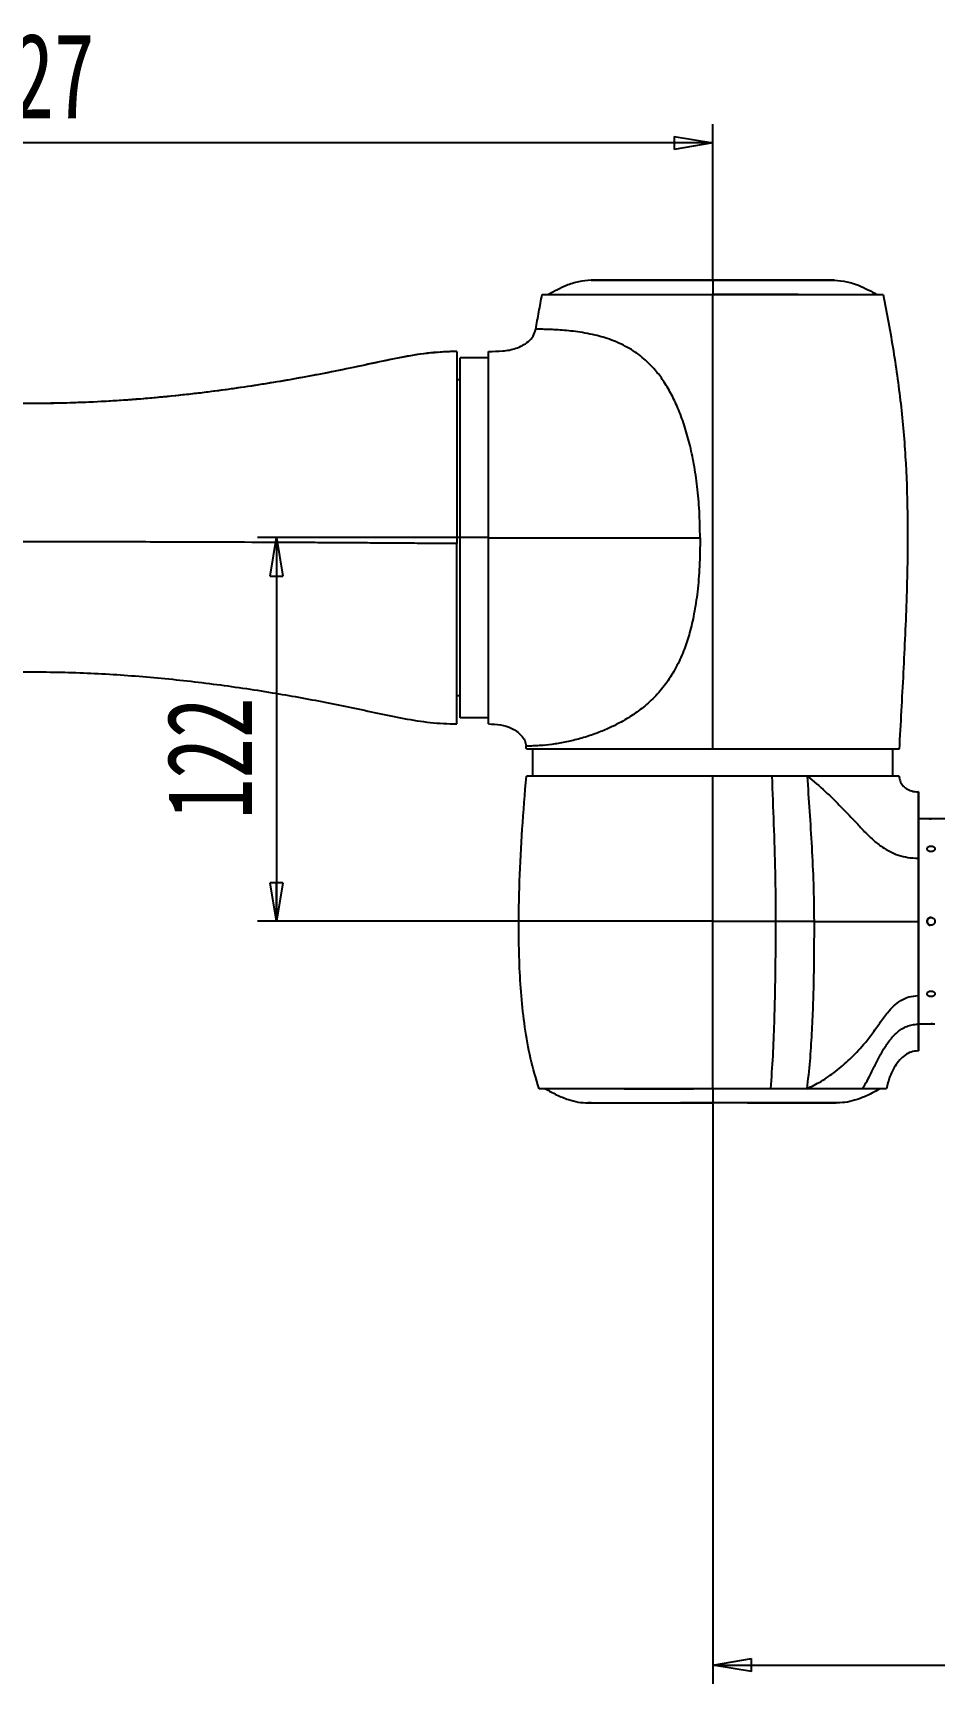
# Model space of a CAD drawing. Header units: millimetres. Extents: x 0 to 841, y 0 to 594.
# Drawn here: x 196.8 to 291.9, y 112.5 to 286.8 of the extents above; entities that cross this region are included whole.
import ezdxf

# ---------------------------------------------------------------- set-up
doc = ezdxf.new("R2010")
doc.units = ezdxf.units.MM
doc.layers.add('10', color=7, linetype='Continuous')
doc.styles.add('SLDTEXTSTYLE4', font='TXT', dxfattribs={"width": 0.7})
doc.dimstyles.new('SLDDIMSTYLE0', dxfattribs={"dimtxt": 9, "dimasz": 4.08, "dimexe": 0, "dimexo": 0.0625, "dimgap": 2.25, "dimtad": 2, "dimlfac": 3, "dimrnd": 1e-09, "dimzin": 12, "dimdsep": 46, "dimtxsty": 'SLDTEXTSTYLE4', "dimblk1": 'CLOSED', "dimblk2": 'CLOSED', "dimsah": 1, "dimcen": 0.09, "dimadec": 0, "dimazin": 3, "dimtfac": 1, "dimtofl": 0, "dimtmove": 0, "dimatfit": 3, "dimldrblk": 'CLOSED', "dimfxl": 0, "dimfrac": 2, "dimtolj": 1, "dimtzin": 12, "dimarcsym": 0})

# ---------------------------------------------------------------- blocks, each defined once
blk = doc.blocks.new('_Closed')
at = {"color": 0, "linetype": 'ByBlock', "lineweight": -2}
for p, q in [((-1, 0.166667), (0, 0)), ((-1, 0.166667), (-1, -0.166667)), ((0, 0), (-1, -0.166667)), ((0, 0), (-1, 0))]:
    blk.add_line(p, q, dxfattribs=at)
blk = doc.blocks.new('_D_5')
at = {"layer": '10'}
for p, q in [((125.48, 260.71), (125.48, 277.21)), ((268.48, 260.71), (268.48, 277.21)), ((268.48, 275.21), (125.48, 275.21))]:
    blk.add_line(p, q, dxfattribs=at)
at = {"layer": '10', "xscale": 4.08, "yscale": 4.08}
for p, rotation in [((125.48, 275.21, 0), 179.9999999501266), ((268.48, 275.21, 0), 359.9999999501266)]:
    blk.add_blockref('_Closed', p, dxfattribs=dict(at, rotation=rotation))
at = {"layer": '10', "insert": (190.39, 286.82), "char_height": 9, "attachment_point": 1, "rotation": 360, "style": 'SLDTEXTSTYLE4'}
blk.add_mtext('427', dxfattribs=at)
blk = doc.blocks.new('_D_6')
at = {"layer": '10'}
for p, q in [((244.82, 233.55), (220.45, 233.55)), ((222.45, 233.55), (222.45, 193.05)), ((268.48, 193.05), (220.45, 193.05))]:
    blk.add_line(p, q, dxfattribs=at)
at = {"layer": '10', "xscale": 4.08, "yscale": 4.08}
for p, rotation in [((222.45, 233.55, 0), 89.99999862659833), ((222.45, 193.05, 0), 269.9999986265983)]:
    blk.add_blockref('_Closed', p, dxfattribs=dict(at, rotation=rotation))
at = {"layer": '10', "insert": (210.85, 203.83), "char_height": 9, "attachment_point": 1, "rotation": 90, "style": 'SLDTEXTSTYLE4'}
blk.add_mtext('122', dxfattribs=at)
blk = doc.blocks.new('_D_7')
at = {"layer": '10'}
for p, q in [((268.48, 175.38), (268.48, 112.55)), ((388.52, 169.88), (388.52, 112.55)), ((268.48, 114.55), (388.52, 114.55))]:
    blk.add_line(p, q, dxfattribs=at)
at = {"layer": '10', "xscale": 4.08, "yscale": 4.08}
for p, rotation in [((268.48, 114.55, 0), 180.0000000208914), ((388.52, 114.55, 0), 2.089143525853693e-08)]:
    blk.add_blockref('_Closed', p, dxfattribs=dict(at, rotation=rotation))
at = {"layer": '10', "insert": (319.45, 126.15), "char_height": 9, "attachment_point": 1, "rotation": 0, "style": 'SLDTEXTSTYLE4'}
blk.add_mtext('357', dxfattribs=at)

msp = doc.modelspace()

# ---------------------------------------------------------------- linework, layer by layer
at = {"color": 7, "linetype": 'Continuous', "lineweight": 25}
for p, q in [((244.8173, 252.546), (241.8173, 252.546)), ((241.8173, 250.2043), (241.4839, 250.2043)), ((241.4839, 216.8876), (241.8173, 216.8876)), ((244.8173, 214.546), (241.8173, 214.546)), ((249.4839, 208.3789), (249.4839, 211.2123)), ((287.4839, 208.3789), (287.4839, 211.2123)), ((290.1839, 206.7118), (290.1506, 206.7118)), ((291.1006, 203.8706), (290.1839, 203.8706)), ((291.3667, 203.8637), (291.5173, 203.8626)), ((293.1839, 203.8706), (291.9339, 203.8706)), ((290.1506, 199.7117), (290.1506, 198.7867)), ((290.1506, 194.8064), (290.1506, 193.0456)), ((290.1839, 182.2206), (291.1006, 182.2206)), ((291.6769, 182.2275), (291.5173, 182.2286)), ((290.1506, 179.3795), (290.1839, 179.3795)), ((255.6506, 173.8789), (255.3173, 173.8789))]:
    msp.add_line(p, q, dxfattribs=at)
at = {"color": 7, "linetype": 'Continuous', "lineweight": 25, "flags": 128}
for points in [[(241.8173, 214.546), (241.8173, 214.6045), (241.8173, 214.7799), (241.8173, 215.0709), (241.8173, 215.4759), (241.8173, 215.9923), (241.8173, 216.6169), (241.8173, 217.3458), (241.8173, 218.1747), (241.8173, 219.0983), (241.8173, 220.1109), (241.8173, 221.2065), (241.8173, 222.3781), (241.8173, 223.6185), (241.8173, 224.9202), (241.8173, 226.275), (241.8173, 227.6747), (241.8173, 229.1105), (241.8173, 230.5737), (241.8173, 232.0553), (241.8173, 233.546), (241.8173, 235.0367), (241.8173, 236.5182), (241.8173, 237.9814), (241.8173, 239.4173), (241.8173, 240.817), (241.8173, 242.1718), (241.8173, 243.4735), (241.8173, 244.7139), (241.8173, 245.8855), (241.8173, 246.981), (241.8173, 247.9937), (241.8173, 248.9173), (241.8173, 249.7461), (241.8173, 250.4751), (241.8173, 251.0997), (241.8173, 251.6161), (241.8173, 252.021), (241.8173, 252.3121), (241.8173, 252.4874), (241.8173, 252.546)], [(248.8173, 211.2123), (248.8075, 211.3989), (248.7997, 211.5456)], [(290.1839, 206.7118), (290.1839, 206.6967), (290.1839, 206.5768), (290.1839, 206.3379), (290.1839, 205.9822), (290.1839, 205.5128), (290.1839, 204.9339), (290.1839, 204.2505), (290.1839, 203.4686), (290.1839, 202.5951), (290.1839, 201.6377), (290.1839, 200.6048), (290.1839, 199.5054), (290.1839, 198.3493), (290.1839, 197.1466), (290.1839, 195.9079), (290.1839, 194.6439), (290.1839, 193.366), (290.1839, 192.0852), (290.1839, 190.8129), (290.1839, 189.5602), (290.1839, 188.3381), (290.1839, 187.1574), (290.1839, 186.0284), (290.1839, 184.9611), (290.1839, 183.9648), (290.1839, 183.0484), (290.1839, 182.2198), (290.1839, 181.4863), (290.1839, 180.8545), (290.1839, 180.3297), (290.1839, 179.9167), (290.1839, 179.6191), (290.1839, 179.4395), (290.1839, 179.3795)], [(268.4839, 173.8789), (268.4839, 173.8789)]]:
    msp.add_lwpolyline(points, dxfattribs=at)
at = {"color": 7, "linetype": 'Continuous', "lineweight": 25}
for points, knots in [([(255.6506, 260.7123), (255.2082, 260.6794), (254.3171, 260.6131), (252.7897, 260.0988), (251.7728, 259.5488), (251.1506, 259.2123)], [0, 0, 0, 0, 0.27677205, 0.55746958, 1, 1, 1, 1]), ([(255.6506, 260.7123), (255.6543, 260.7123), (255.6617, 260.7123), (255.7851, 260.7123), (256.0578, 260.7123), (256.481, 260.7123), (257.0079, 260.7123), (257.6911, 260.7123), (258.5469, 260.7123), (259.5696, 260.7123), (260.7171, 260.7123), (261.9437, 260.7123), (263.3559, 260.7123), (264.9488, 260.7123), (266.7099, 260.7123), (267.8899, 260.7123), (268.4839, 260.7123)], [0, 0, 0, 0, 0.08397261, 0.16679981, 0.24932864, 0.31185082, 0.3748044, 0.43760771, 0.5, 0.56239229, 0.6251956, 0.68814918, 0.75067136, 0.83320019, 0.91602739, 1, 1, 1, 1]), ([(268.4839, 260.7123), (267.8899, 260.7123), (266.7099, 260.7123), (264.9488, 260.7123), (263.3559, 260.7123), (261.9437, 260.7123), (260.7171, 260.7123), (259.5696, 260.7123), (258.5469, 260.7123), (257.6911, 260.7123), (257.0079, 260.7123), (256.481, 260.7123), (256.0578, 260.7123), (255.7851, 260.7123), (255.6617, 260.7123), (255.6543, 260.7123), (255.6506, 260.7123)], [0, 0, 0, 0, 0.08397261, 0.16679981, 0.24932864, 0.31185082, 0.3748044, 0.43760771, 0.5, 0.56239229, 0.6251956, 0.68814918, 0.75067136, 0.83320019, 0.91602739, 1, 1, 1, 1]), ([(268.4839, 260.7123), (268.4839, 260.6794), (268.4839, 260.6131), (268.4839, 260.0988), (268.4839, 259.5488), (268.4839, 259.2123)], [0, 0, 0, 0, 0.27677205, 0.55746958, 1, 1, 1, 1]), ([(268.4839, 260.7123), (269.078, 260.7123), (270.258, 260.7123), (272.0191, 260.7123), (273.6119, 260.7123), (275.0241, 260.7123), (276.2508, 260.7123), (277.3983, 260.7123), (278.421, 260.7123), (279.2768, 260.7123), (279.96, 260.7123), (280.4869, 260.7123), (280.9101, 260.7123), (281.1828, 260.7123), (281.3062, 260.7123), (281.3136, 260.7123), (281.3173, 260.7123)], [0, 0, 0, 0, 0.08397261, 0.16679981, 0.24932864, 0.31185082, 0.3748044, 0.43760771, 0.5, 0.56239229, 0.6251956, 0.68814918, 0.75067136, 0.83320019, 0.91602739, 1, 1, 1, 1]), ([(281.3173, 260.7123), (281.3136, 260.7123), (281.3062, 260.7123), (281.1828, 260.7123), (280.9101, 260.7123), (280.4869, 260.7123), (279.96, 260.7123), (279.2768, 260.7123), (278.421, 260.7123), (277.3983, 260.7123), (276.2508, 260.7123), (275.0241, 260.7123), (273.6119, 260.7123), (272.0191, 260.7123), (270.258, 260.7123), (269.078, 260.7123), (268.4839, 260.7123)], [0, 0, 0, 0, 0.08397261, 0.16679981, 0.24932864, 0.31185082, 0.3748044, 0.43760771, 0.5, 0.56239229, 0.6251956, 0.68814918, 0.75067136, 0.83320019, 0.91602739, 1, 1, 1, 1]), ([(281.3173, 260.7123), (281.7597, 260.6794), (282.6508, 260.6131), (284.1782, 260.0988), (285.1951, 259.5488), (285.8173, 259.2123)], [0, 0, 0, 0, 0.27677205, 0.55746958, 1, 1, 1, 1]), ([(249.8048, 255.5456), (249.9135, 256.1566), (250.1314, 257.3804), (250.3663, 258.6011), (250.4839, 259.2123)], [0, 0, 0, 0, 0.49928449, 1, 1, 1, 1]), ([(250.4839, 259.2123), (250.4996, 259.2123), (250.5303, 259.2123), (250.8551, 259.2123), (251.4025, 259.2123), (252.1226, 259.2123), (252.9521, 259.2123), (253.9583, 259.2123), (255.1461, 259.2123), (256.5135, 259.2123), (258.0348, 259.2123), (259.6719, 259.2123), (261.5523, 259.2123), (263.6799, 259.2123), (266.0635, 259.2123), (267.6688, 259.2123), (268.4839, 259.2123)], [0, 0, 0, 0, 0.0844124, 0.16625275, 0.24861366, 0.3114706, 0.37451605, 0.43842521, 0.50000007, 0.56156687, 0.62548263, 0.68851813, 0.75138631, 0.83373854, 0.91558297, 1, 1, 1, 1]), ([(259.4839, 259.2123), (259.4849, 259.2123), (259.4869, 259.2123), (259.573, 259.2123), (259.8215, 259.2123), (260.2917, 259.2123), (261.0222, 259.2123), (262.0534, 259.2123), (263.2609, 259.2123), (264.5296, 259.2123), (265.8374, 259.2123), (267.1574, 259.2123), (268.0402, 259.2123), (268.4839, 259.2123)], [0, 0, 0, 0, 0.09382074, 0.18660742, 0.27940517, 0.37332572, 0.46685297, 0.55968943, 0.64815961, 0.73658198, 0.82395847, 0.91151119, 1, 1, 1, 1]), ([(268.4839, 211.2123), (268.4839, 213.9082), (268.4839, 219.2884), (268.4839, 227.3419), (268.4839, 234.7023), (268.4839, 241.3661), (268.4839, 247.3386), (268.4839, 253.29), (268.4839, 257.2335), (268.4839, 259.2123)], [0, 0, 0, 0, 0.16807744, 0.33543103, 0.5018766, 0.62618291, 0.75028954, 0.87470388, 1, 1, 1, 1]), ([(268.4839, 259.2123), (269.299, 259.2123), (270.9043, 259.2123), (273.2879, 259.2123), (275.4155, 259.2123), (277.296, 259.2123), (278.9331, 259.2123), (280.4544, 259.2123), (281.8217, 259.2123), (283.0095, 259.2123), (284.0157, 259.2123), (284.8453, 259.2123), (285.5653, 259.2123), (286.1128, 259.2123), (286.4375, 259.2123), (286.4683, 259.2123), (286.4839, 259.2123)], [0, 0, 0, 0, 0.08441164, 0.16625611, 0.24861369, 0.31148186, 0.37451736, 0.43842697, 0.49999992, 0.56156864, 0.62548395, 0.68852939, 0.75138633, 0.83374189, 0.91558221, 1, 1, 1, 1]), ([(277.4839, 259.2123), (277.483, 259.2123), (277.481, 259.2123), (277.3949, 259.2123), (277.1464, 259.2123), (276.6762, 259.2123), (275.9457, 259.2123), (274.9145, 259.2123), (273.707, 259.2123), (272.4382, 259.2123), (271.1305, 259.2123), (269.8105, 259.2123), (268.9277, 259.2123), (268.4839, 259.2123)], [0, 0, 0, 0, 0.09382074, 0.18660742, 0.27940517, 0.37332572, 0.46685297, 0.55968943, 0.64815961, 0.73658198, 0.82395847, 0.91151119, 1, 1, 1, 1]), ([(286.4839, 259.2123), (286.8535, 257.2335), (287.5899, 253.29), (288.4139, 247.3386), (288.9005, 241.3661), (289.0942, 234.7023), (288.9783, 227.3419), (288.5967, 219.2884), (288.2995, 213.9082), (288.1506, 211.2123)], [0, 0, 0, 0, 0.12529612, 0.24971046, 0.37381709, 0.4981234, 0.66456897, 0.83192256, 1, 1, 1, 1]), ([(244.8173, 253.2123), (245.3189, 253.2117), (246.2944, 253.2105), (247.5118, 253.4299), (248.4163, 253.8111), (249.0483, 254.2255), (249.5847, 254.7986), (249.7306, 255.294), (249.8047, 255.5456)], [0, 0, 0, 0, 0.25222395, 0.49052844, 0.61599861, 0.74346822, 0.86967653, 1, 1, 1, 1]), ([(267.1506, 233.5456), (267.1357, 234.4809), (267.1071, 236.2841), (266.8747, 238.8805), (266.5291, 241.2668), (266.0679, 243.4458), (265.5048, 245.4207), (264.8481, 247.1903), (264.1105, 248.7485), (263.3077, 250.0924), (262.3221, 251.4008), (261.0746, 252.6344), (259.4859, 253.6991), (257.7735, 254.4608), (256.2423, 254.9021), (254.9791, 255.1585), (253.9656, 255.3104), (253.018, 255.4138), (252.1351, 255.4803), (251.3356, 255.5197), (250.6645, 255.5383), (250.1639, 255.5447), (249.8554, 255.5457), (249.8221, 255.5457), (249.8047, 255.5456)], [0, 0, 0, 0, 0.06382768, 0.12304805, 0.1778432, 0.22854557, 0.27542195, 0.3186957, 0.35847507, 0.39470344, 0.42774362, 0.4737141, 0.51961012, 0.56808217, 0.61785405, 0.6511515, 0.68494031, 0.72024392, 0.75885771, 0.80125111, 0.8466443, 0.89416997, 0.94471604, 1, 1, 1, 1]), ([(241.4839, 253.2126), (240.5491, 253.1774), (238.6774, 253.1069), (235.8972, 252.6478), (233.1357, 252.0737), (230.3728, 251.469), (226.7084, 250.7324), (222.1398, 249.9039), (216.3091, 249.0283), (210.1126, 248.3151), (203.5521, 247.8378), (197.0845, 247.662), (190.7181, 247.7923), (184.4584, 248.2055), (178.21, 248.8831), (173.125, 249.6353), (169.194, 250.3304), (166.4053, 250.8701), (163.6204, 251.4512), (160.8471, 252.0883), (158.0774, 252.6906), (155.291, 253.1597), (153.4175, 253.195), (152.4839, 253.2126)], [0, 0, 0, 0, 0.03120182, 0.06247195, 0.09389754, 0.12539452, 0.15688272, 0.21867898, 0.28038071, 0.35369409, 0.42685911, 0.49991076, 0.56960905, 0.63937053, 0.70927527, 0.77937895, 0.81093471, 0.84254145, 0.87420144, 0.90590878, 0.93752353, 0.96886898, 1, 1, 1, 1]), ([(241.4839, 253.2031), (240.4373, 253.1591), (238.3406, 253.0709), (235.2323, 252.5118), (232.1428, 251.8447), (229.0433, 251.1852), (224.9338, 250.3917), (219.81, 249.5179), (213.2707, 248.6357), (206.3218, 247.9851), (198.968, 247.6597), (191.6123, 247.731), (184.2657, 248.199), (176.9347, 249.0287), (171.1104, 249.9582), (166.777, 250.7876), (163.9163, 251.3776), (161.0677, 252.0285), (158.2249, 252.6534), (155.3655, 253.1458), (153.4422, 253.184), (152.4839, 253.2031)], [0, 0, 0, 0, 0.03493474, 0.06998194, 0.10521962, 0.14050439, 0.17576696, 0.244951, 0.31400283, 0.39602245, 0.47787318, 0.55964432, 0.64148436, 0.72352857, 0.80587172, 0.83832059, 0.87082604, 0.90338738, 0.93586237, 0.96804614, 1, 1, 1, 1]), ([(241.4839, 253.2031), (241.4839, 253.1562), (241.4839, 253.0623), (241.4839, 252.6145), (241.4839, 251.9486), (241.4839, 251.0397), (241.4839, 249.9117), (241.4839, 248.5788), (241.4839, 247.0513), (241.4839, 245.3552), (241.4839, 243.5116), (241.4839, 241.5394), (241.4839, 239.4683), (241.4839, 237.3248), (241.4839, 235.1368), (241.4839, 233.6677), (241.4839, 232.9332)], [0, 0, 0, 0, 0.07096206, 0.14214699, 0.21310919, 0.28461742, 0.35635345, 0.4278615, 0.49939228, 0.57115145, 0.6426824, 0.71417965, 0.78590463, 0.8574018, 0.9287009, 1, 1, 1, 1]), ([(244.8173, 233.5456), (244.8173, 234.2155), (244.8173, 235.5529), (244.8173, 237.5326), (244.8173, 239.4596), (244.8173, 241.5135), (244.8173, 243.6416), (244.8173, 245.7666), (244.8173, 247.6649), (244.8173, 249.3151), (244.8173, 250.699), (244.8173, 251.8032), (244.8173, 252.604), (244.8173, 253.1162), (244.8173, 253.1802), (244.8173, 253.2123)], [0, 0, 0, 0, 0.06506914, 0.12989941, 0.19431848, 0.25821933, 0.34244789, 0.42575057, 0.50826567, 0.59008061, 0.67158709, 0.75306433, 0.8348343, 0.9170905, 1, 1, 1, 1]), ([(244.8173, 233.5456), (246.7163, 233.5456), (250.4665, 233.5456), (256.0507, 233.5456), (261.5957, 233.5456), (265.2897, 233.5456), (267.1506, 233.5456)], [0, 0, 0, 0, 0.25485246, 0.50330417, 0.74978984, 1, 1, 1, 1]), ([(244.8173, 213.8789), (244.8173, 213.9118), (244.8173, 213.9777), (244.8173, 214.511), (244.8173, 215.2888), (244.8173, 216.2402), (244.8173, 217.2708), (244.8173, 218.4638), (244.8173, 219.9493), (244.8173, 221.7653), (244.8173, 223.9308), (244.8173, 226.2322), (244.8173, 228.6256), (244.8173, 231.073), (244.8173, 232.7232), (244.8173, 233.5456)], [0, 0, 0, 0, 0.08376844, 0.16819677, 0.25315486, 0.3171153, 0.38110374, 0.4449842, 0.50862266, 0.59280327, 0.67613999, 0.75853152, 0.83975017, 0.92013576, 1, 1, 1, 1]), ([(267.1506, 233.5456), (267.1388, 232.5351), (267.1166, 230.6268), (266.9021, 227.9364), (266.554, 225.5909), (266.0911, 223.5802), (265.5005, 221.7494), (264.7581, 220.0491), (263.802, 218.4318), (262.6643, 216.9982), (261.3592, 215.7707), (259.9327, 214.723), (258.5634, 213.9268), (257.246, 213.2971), (255.9735, 212.7916), (254.596, 212.3492), (253.1634, 211.9957), (251.7643, 211.7487), (250.6262, 211.6215), (249.782, 211.5664), (249.2186, 211.5482), (248.8643, 211.5454), (248.8211, 211.5455), (248.7997, 211.5456)], [0, 0, 0, 0, 0.06884543, 0.13000874, 0.18381849, 0.23044383, 0.27070672, 0.31519761, 0.35733512, 0.39982136, 0.44209097, 0.48384806, 0.52836752, 0.56177234, 0.59970278, 0.64304896, 0.69221578, 0.74732786, 0.80749369, 0.85516121, 0.90388983, 0.95238163, 1, 1, 1, 1]), ([(241.4839, 232.9332), (240.7352, 232.9343), (239.2341, 232.9365), (237.0154, 232.9503), (234.8127, 232.9665), (232.6072, 232.9827), (230.3946, 232.9973), (228.1811, 233.011), (224.6747, 233.0311), (219.8554, 233.0544), (213.3175, 233.0791), (206.3553, 233.0973), (198.9748, 233.1061), (191.5877, 233.1034), (184.2175, 233.0896), (176.8817, 233.0661), (171.1996, 233.0408), (167.1507, 233.019), (164.7091, 233.0045), (162.2679, 232.9889), (159.8313, 232.9716), (157.4032, 232.9535), (154.9625, 232.9373), (153.3079, 232.9346), (152.4839, 232.9332)], [0, 0, 0, 0, 0.02498776, 0.05009221, 0.07533389, 0.10056794, 0.12572582, 0.15082991, 0.17589451, 0.24471697, 0.3135852, 0.39569525, 0.4778603, 0.56003412, 0.64219305, 0.72423765, 0.80613326, 0.83373509, 0.86138503, 0.88909835, 0.91691087, 0.9447818, 0.97249992, 1, 1, 1, 1]), ([(241.4839, 213.9043), (241.4839, 213.9072), (241.4839, 213.914), (241.4839, 214.2081), (241.4839, 214.7389), (241.4839, 215.5214), (241.4839, 216.5283), (241.4839, 217.7485), (241.4839, 219.1731), (241.4839, 220.7771), (241.4839, 222.5406), (241.4839, 224.4462), (241.4839, 226.4645), (241.4839, 228.5699), (241.4839, 230.7341), (241.4839, 232.2002), (241.4839, 232.9332)], [0, 0, 0, 0, 0.05216438, 0.12478962, 0.19718764, 0.27014273, 0.34333023, 0.41628514, 0.48926324, 0.56247435, 0.63545262, 0.70839651, 0.78157273, 0.85451654, 0.92725827, 1, 1, 1, 1]), ([(152.4839, 213.8793), (153.4154, 213.8968), (155.2848, 213.9319), (158.0652, 214.3991), (160.829, 214.9995), (163.5961, 215.6353), (167.2651, 216.4017), (171.8361, 217.2538), (177.6677, 218.1354), (183.862, 218.8371), (190.4194, 219.291), (196.8856, 219.4305), (203.2531, 219.2646), (209.5158, 218.8279), (215.7666, 218.1378), (220.8525, 217.3882), (224.783, 216.7091), (227.5686, 216.1864), (230.3486, 215.6281), (233.1176, 215.0222), (235.8851, 214.4464), (238.6713, 213.9855), (240.5471, 213.9147), (241.4839, 213.8793)], [0, 0, 0, 0, 0.03106305, 0.06233918, 0.09388392, 0.12552215, 0.15711368, 0.21901417, 0.28072242, 0.35397774, 0.42706928, 0.50008678, 0.56981644, 0.63964737, 0.7096119, 0.77971561, 0.81123371, 0.84277317, 0.87433004, 0.90589602, 0.93739102, 0.96873002, 1, 1, 1, 1]), ([(244.8173, 213.8789), (245.2424, 213.8639), (246.0835, 213.834), (247.1043, 213.5332), (247.8266, 213.1066), (248.2953, 212.6845), (248.6818, 212.1671), (248.7607, 211.7513), (248.7997, 211.5456)], [0, 0, 0, 0, 0.25326713, 0.50104938, 0.62445261, 0.75058633, 0.87657618, 1, 1, 1, 1]), ([(268.4839, 211.2123), (267.6257, 211.2123), (265.9093, 211.2123), (263.3788, 211.2123), (260.9364, 211.2123), (258.6227, 211.2123), (256.4779, 211.2123), (254.5377, 211.2123), (252.8367, 211.2123), (251.4038, 211.2123), (250.2613, 211.2123), (249.4371, 211.2123), (248.9148, 211.2123), (248.8498, 211.2123), (248.8173, 211.2123)], [0, 0, 0, 0, 0.08334393, 0.16668798, 0.25000047, 0.33330816, 0.41665138, 0.50000089, 0.58334648, 0.6666485, 0.75000034, 0.83334041, 0.91665067, 1, 1, 1, 1]), ([(288.1506, 211.2123), (288.1181, 211.2123), (288.0531, 211.2123), (287.5308, 211.2123), (286.7066, 211.2123), (285.5641, 211.2123), (284.1312, 211.2123), (282.4302, 211.2123), (280.4904, 211.2123), (278.3454, 211.2123), (276.0319, 211.2123), (273.5891, 211.2123), (271.0587, 211.2123), (269.3422, 211.2123), (268.4839, 211.2123)], [0, 0, 0, 0, 0.08334415, 0.16665448, 0.24999986, 0.33334652, 0.41664861, 0.49999952, 0.58334384, 0.66665476, 0.74999936, 0.83330664, 0.91665076, 1, 1, 1, 1]), ([(250.1506, 175.3789), (249.837, 176.4465), (249.2104, 178.5796), (248.6291, 181.8669), (248.256, 185.1779), (248.0687, 188.5005), (247.9951, 192.5442), (248.0792, 197.3099), (248.3583, 202.8312), (248.6633, 206.5178), (248.8173, 208.3789)], [0, 0, 0, 0, 0.10039289, 0.2006042, 0.30089574, 0.40113361, 0.50094051, 0.66601808, 0.83138825, 1, 1, 1, 1]), ([(268.4839, 208.3789), (267.6256, 208.3789), (265.9095, 208.3789), (263.3792, 208.3789), (260.9362, 208.3789), (258.6225, 208.3789), (256.4774, 208.3789), (254.5377, 208.3789), (252.8366, 208.3789), (251.4037, 208.3789), (250.2612, 208.3789), (249.4372, 208.3789), (248.9148, 208.3789), (248.8498, 208.3789), (248.8173, 208.3789)], [0, 0, 0, 0, 0.08335107, 0.16665423, 0.25, 0.33335098, 0.41665426, 0.5, 0.58335098, 0.66665426, 0.75, 0.83335102, 0.91665418, 1, 1, 1, 1]), ([(268.4839, 193.0456), (268.4839, 195.5828), (268.4839, 200.7022), (268.4839, 205.8051), (268.4839, 208.3789)], [0, 0, 0, 0, 0.495607815, 1, 1, 1, 1]), ([(274.7613, 208.3789), (274.082, 208.3789), (272.7215, 208.3789), (270.6127, 208.3789), (269.1928, 208.3789), (268.4839, 208.3789)], [0, 0, 0, 0, 0.33302743, 0.66701202, 1, 1, 1, 1]), ([(275.1506, 193.0456), (275.1407, 194.7749), (275.121, 198.2067), (274.9434, 203.3153), (274.8219, 206.6942), (274.7613, 208.3789)], [0, 0, 0, 0, 0.33744453, 0.66965074, 1, 1, 1, 1]), ([(278.484, 208.3789), (277.8858, 208.3789), (276.6893, 208.3789), (275.404, 208.3789), (274.7613, 208.3789)], [0, 0, 0, 0, 0.49999979, 1, 1, 1, 1]), ([(279.208, 193.0456), (279.1931, 194.3698), (279.1637, 196.9862), (278.9709, 200.8553), (278.7291, 204.6376), (278.5653, 207.1375), (278.484, 208.3789)], [0, 0, 0, 0, 0.25777825, 0.50929859, 0.75633043, 1, 1, 1, 1]), ([(288.1506, 208.3789), (288.1185, 208.3789), (288.0543, 208.3789), (287.5414, 208.3789), (286.7314, 208.3789), (285.6101, 208.3789), (284.203, 208.3789), (282.5295, 208.3789), (280.631, 208.3789), (279.1997, 208.3789), (278.484, 208.3789)], [0, 0, 0, 0, 0.12500555, 0.25001279, 0.37502094, 0.50002522, 0.62502144, 0.75001035, 0.87499981, 1, 1, 1, 1]), ([(278.4841, 208.3789), (279.1156, 207.8433), (280.3509, 206.7958), (282.0644, 205.1188), (283.418, 203.6811), (284.5085, 202.5053), (285.3868, 201.6449), (286.2797, 200.9336), (287.1823, 200.3919), (288.0805, 200.0133), (289.0801, 199.7584), (289.7857, 199.7278), (290.1506, 199.7119)], [0, 0, 0, 0, 0.16773688, 0.32805296, 0.49041555, 0.57429455, 0.65857742, 0.74190322, 0.80389069, 0.86632155, 0.93086361, 1, 1, 1, 1]), ([(288.1506, 208.3789), (288.1691, 208.2036), (288.2057, 207.8571), (288.4913, 207.4042), (288.917, 207.0347), (289.4854, 206.7671), (289.9259, 206.7308), (290.1506, 206.7123)], [0, 0, 0, 0, 0.18181482, 0.35933741, 0.54176051, 0.76623186, 1, 1, 1, 1]), ([(291.5173, 203.8626), (291.4705, 203.8628), (291.3768, 203.8631), (291.252, 203.8657), (291.1577, 203.8685), (291.1077, 203.8703), (291.1026, 203.8705), (291.1006, 203.8706)], [0, 0, 0, 0, 0.21458558, 0.42916732, 0.64384899, 0.85859581, 1, 1, 1, 1]), ([(291.9339, 203.8706), (291.9277, 203.8704), (291.9152, 203.8699), (291.8189, 203.8666), (291.6813, 203.8634), (291.572, 203.8628), (291.5173, 203.8626)], [0, 0, 0, 0, 0.249995638, 0.499776538, 0.749445047, 1, 1, 1, 1]), ([(291.1006, 200.7), (291.1069, 200.7385), (291.1194, 200.8153), (291.2156, 200.9103), (291.3533, 200.9762), (291.4625, 200.9847), (291.5173, 200.989)], [0, 0, 0, 0, 0.24999597, 0.49977678, 0.7494451, 1, 1, 1, 1]), ([(291.5173, 200.3997), (291.4627, 200.4043), (291.3535, 200.4136), (291.2159, 200.4839), (291.1195, 200.5835), (291.1069, 200.6612), (291.1006, 200.7)], [0, 0, 0, 0, 0.24999597, 0.49977678, 0.7494451, 1, 1, 1, 1]), ([(291.5173, 200.989), (291.5719, 200.9847), (291.681, 200.9762), (291.8187, 200.9105), (291.9151, 200.8155), (291.9276, 200.7386), (291.9339, 200.7)], [0, 0, 0, 0, 0.24999597, 0.49977678, 0.7494451, 1, 1, 1, 1]), ([(291.9339, 200.7), (291.9277, 200.6613), (291.9152, 200.5837), (291.8189, 200.4841), (291.6813, 200.4136), (291.572, 200.4044), (291.5173, 200.3997)], [0, 0, 0, 0, 0.24999597, 0.49977678, 0.7494451, 1, 1, 1, 1]), ([(291.1006, 193.0456), (291.1069, 193.1002), (291.1194, 193.2094), (291.2156, 193.347), (291.3533, 193.4434), (291.4625, 193.456), (291.5173, 193.4623)], [0, 0, 0, 0, 0.249995969, 0.499776775, 0.749445103, 1, 1, 1, 1]), ([(291.5173, 193.4623), (291.4627, 193.456), (291.3536, 193.4435), (291.215, 193.3471), (291.1224, 193.2095), (291.0898, 193.046), (291.1221, 192.8818), (291.2151, 192.7455), (291.3305, 192.6595), (291.4133, 192.6479), (291.442, 192.6439)], [0, 0, 0, 0, 0.13289899, 0.26568454, 0.39840941, 0.53112801, 0.66390374, 0.79679563, 0.92970673, 1, 1, 1, 1]), ([(291.5173, 193.4623), (291.5719, 193.456), (291.681, 193.4435), (291.8187, 193.3472), (291.9151, 193.2096), (291.9276, 193.1003), (291.9339, 193.0456)], [0, 0, 0, 0, 0.24999597, 0.49977678, 0.7494451, 1, 1, 1, 1]), ([(268.4839, 175.3789), (268.4839, 176.3338), (268.4839, 178.2416), (268.4839, 181.1763), (268.4839, 184.6268), (268.4839, 188.59), (268.4839, 191.5632), (268.4839, 193.0456)], [0, 0, 0, 0, 0.16714432, 0.33395162, 0.50085065, 0.75113631, 1, 1, 1, 1]), ([(275.1506, 193.0456), (274.4235, 193.0456), (272.9696, 193.0456), (270.7335, 193.0456), (269.2343, 193.0456), (268.4839, 193.0456)], [0, 0, 0, 0, 0.33316696, 0.66622582, 1, 1, 1, 1]), ([(274.6113, 175.3789), (274.6962, 176.5345), (274.8647, 178.8308), (274.9911, 182.3395), (275.0852, 185.8553), (275.1323, 189.4259), (275.1445, 191.8281), (275.1506, 193.0456)], [0, 0, 0, 0, 0.200363324, 0.398172147, 0.595237417, 0.794852206, 1, 1, 1, 1]), ([(279.208, 193.0456), (278.544, 193.0456), (277.2127, 193.0456), (275.8391, 193.0456), (275.1506, 193.0456)], [0, 0, 0, 0, 0.49875771, 1, 1, 1, 1]), ([(278.444, 175.3789), (278.5559, 176.3479), (278.7778, 178.2693), (278.9525, 181.1844), (279.088, 184.0791), (279.1653, 186.9986), (279.2027, 189.9898), (279.2062, 192.0134), (279.208, 193.0456)], [0, 0, 0, 0, 0.16762494, 0.33237882, 0.49492385, 0.65839429, 0.82575257, 1, 1, 1, 1]), ([(279.208, 193.0456), (280.1116, 193.0456), (281.9387, 193.0456), (284.1215, 193.0456), (285.9008, 193.0456), (287.2684, 193.0456), (288.6849, 193.0456), (289.6623, 193.0456), (290.1506, 193.0456)], [0, 0, 0, 0, 0.24820394, 0.50183883, 0.62906129, 0.7543094, 0.87726373, 1, 1, 1, 1]), ([(291.5173, 192.6289), (291.4627, 192.6352), (291.3535, 192.6477), (291.2159, 192.744), (291.1195, 192.8816), (291.1069, 192.9909), (291.1006, 193.0456)], [0, 0, 0, 0, 0.24999597, 0.49977678, 0.7494451, 1, 1, 1, 1]), ([(291.9339, 193.0456), (291.9277, 192.991), (291.9152, 192.8818), (291.8189, 192.7442), (291.6813, 192.6478), (291.572, 192.6352), (291.5173, 192.6289)], [0, 0, 0, 0, 0.24999597, 0.49977678, 0.7494451, 1, 1, 1, 1]), ([(278.444, 175.3789), (278.9405, 175.6268), (280.002, 176.1567), (281.5035, 177.2256), (283.0121, 178.5184), (284.2782, 179.8533), (285.295, 181.1429), (286.0873, 182.2966), (286.825, 183.3098), (287.5601, 184.1227), (288.2989, 184.71), (289.1713, 185.1288), (289.8198, 185.1793), (290.1506, 185.2051)], [0, 0, 0, 0, 0.10273838, 0.21962038, 0.34754771, 0.4833859, 0.57691354, 0.67097931, 0.76158481, 0.8250922, 0.88429477, 0.94096767, 1, 1, 1, 1]), ([(291.1006, 185.3912), (291.1069, 185.43), (291.1194, 185.5075), (291.2156, 185.6071), (291.3533, 185.6776), (291.4625, 185.6869), (291.5173, 185.6915)], [0, 0, 0, 0, 0.24999597, 0.49977678, 0.7494451, 1, 1, 1, 1]), ([(291.5173, 185.1022), (291.4627, 185.1065), (291.3535, 185.115), (291.2159, 185.1807), (291.1195, 185.2758), (291.1069, 185.3527), (291.1006, 185.3912)], [0, 0, 0, 0, 0.24999597, 0.49977678, 0.7494451, 1, 1, 1, 1]), ([(291.5173, 185.6915), (291.5719, 185.6869), (291.681, 185.6777), (291.8187, 185.6073), (291.9151, 185.5077), (291.9276, 185.4301), (291.9339, 185.3912)], [0, 0, 0, 0, 0.24999597, 0.49977678, 0.7494451, 1, 1, 1, 1]), ([(291.9339, 185.3912), (291.9277, 185.3527), (291.9152, 185.2759), (291.8189, 185.1809), (291.6813, 185.115), (291.572, 185.1065), (291.5173, 185.1022)], [0, 0, 0, 0, 0.249995969, 0.499776775, 0.749445103, 1, 1, 1, 1]), ([(284.2557, 175.3789), (284.4306, 175.6467), (284.8134, 176.2327), (285.2901, 177.2254), (285.8221, 178.3103), (286.4136, 179.4167), (287.1003, 180.4586), (287.791, 181.2242), (288.4342, 181.7066), (288.9568, 181.9796), (289.5346, 182.1631), (289.9427, 182.1856), (290.1506, 182.197)], [0, 0, 0, 0, 0.10324835, 0.225929457, 0.360544006, 0.499288641, 0.635109448, 0.762894853, 0.823179873, 0.881596045, 0.939683612, 1, 1, 1, 1]), ([(291.1006, 182.2206), (291.1069, 182.2209), (291.1194, 182.2214), (291.2156, 182.2246), (291.3533, 182.2279), (291.4625, 182.2284), (291.5173, 182.2286)], [0, 0, 0, 0, 0.24999597, 0.49977678, 0.7494451, 1, 1, 1, 1]), ([(291.5173, 182.2286), (291.5719, 182.2284), (291.681, 182.2279), (291.8187, 182.2246), (291.9151, 182.2214), (291.9276, 182.2209), (291.9339, 182.2206)], [0, 0, 0, 0, 0.249995967, 0.499776776, 0.749445102, 1, 1, 1, 1]), ([(290.1506, 179.3789), (289.9039, 179.3543), (289.4115, 179.3052), (288.7468, 178.9306), (288.179, 178.4082), (287.6111, 177.6321), (287.1092, 176.6183), (286.9134, 175.787), (286.8173, 175.3789)], [0, 0, 0, 0, 0.13161651, 0.26265869, 0.39958087, 0.54332295, 0.77584654, 1, 1, 1, 1]), ([(268.4839, 175.3789), (267.8457, 175.3789), (266.5781, 175.3789), (264.6669, 175.3789), (262.7967, 175.3789), (261.1448, 175.3789), (259.7313, 175.3789), (258.5203, 175.3789), (257.152, 175.3789), (255.676, 175.3789), (254.3685, 175.3789), (253.4063, 175.3789), (252.6968, 175.3789), (252.1013, 175.3789), (251.6015, 175.3789), (251.1907, 175.3789), (250.8109, 175.3789), (250.4925, 175.3789), (250.2746, 175.3789), (250.1652, 175.3789), (250.1555, 175.3789), (250.1506, 175.3789)], [0, 0, 0, 0, 0.06307525, 0.12525998, 0.18908329, 0.24901782, 0.29132398, 0.33364741, 0.37528943, 0.4380534, 0.49995733, 0.5409039, 0.58213548, 0.62471054, 0.6663472, 0.70867078, 0.75098215, 0.81091008, 0.87473999, 0.93692474, 1, 1, 1, 1]), ([(250.8173, 175.3789), (251.2098, 175.1606), (251.9971, 174.7226), (253.157, 174.2474), (254.271, 173.939), (254.9697, 173.8989), (255.3173, 173.8789)], [0, 0, 0, 0, 0.28083014, 0.56330767, 0.78270392, 1, 1, 1, 1]), ([(259.1506, 175.3789), (259.1553, 175.3789), (259.164, 175.3789), (259.2795, 175.3789), (259.5151, 175.3789), (259.9136, 175.3789), (260.5242, 175.3789), (261.4549, 175.3789), (262.7477, 175.3789), (264.3907, 175.3789), (265.6589, 175.3789), (266.3793, 175.3789), (266.4528, 175.3789)], [0, 0, 0, 0, 0.13828641, 0.26044498, 0.36720621, 0.46045265, 0.54408801, 0.62479376, 0.72688879, 0.84522039, 0.98420869, 1, 1, 1, 1]), ([(274.6113, 175.3789), (274.122, 175.3789), (273.1161, 175.3789), (271.6204, 175.3789), (270.0666, 175.3789), (269.0342, 175.3789), (268.4839, 175.3789)], [0, 0, 0, 0, 0.24147093, 0.49640938, 0.73162802, 1, 1, 1, 1]), ([(268.4839, 175.3789), (268.4839, 175.1606), (268.4839, 174.7226), (268.4839, 174.2474), (268.4839, 173.939), (268.4839, 173.8989), (268.4839, 173.8789)], [0, 0, 0, 0, 0.28083014, 0.56330767, 0.78270392, 1, 1, 1, 1]), ([(277.8173, 175.3789), (277.8126, 175.3789), (277.8038, 175.3789), (277.6884, 175.3789), (277.4528, 175.3789), (277.0542, 175.3789), (276.4437, 175.3789), (275.5128, 175.3789), (274.2211, 175.3789), (273.2103, 175.3789), (272.6677, 175.3789)], [0, 0, 0, 0, 0.16360988, 0.30813854, 0.43445024, 0.54477229, 0.64372324, 0.7392081, 0.85999911, 1, 1, 1, 1]), ([(278.444, 175.3789), (277.8132, 175.3789), (276.5602, 175.3789), (275.258, 175.3789), (274.6113, 175.3789)], [0, 0, 0, 0, 0.503375605, 1, 1, 1, 1]), ([(284.2557, 175.3789), (284.0266, 175.3789), (283.5733, 175.3789), (282.7389, 175.3789), (281.6602, 175.3789), (280.233, 175.3789), (279.0595, 175.3789), (278.444, 175.3789)], [0, 0, 0, 0, 0.167586018, 0.331445277, 0.496648168, 0.736001057, 1, 1, 1, 1]), ([(286.1506, 175.3789), (285.7581, 175.1606), (284.9707, 174.7226), (283.8109, 174.2474), (282.6968, 173.939), (281.9982, 173.8989), (281.6506, 173.8789)], [0, 0, 0, 0, 0.28083014, 0.56330767, 0.78270392, 1, 1, 1, 1]), ([(286.8173, 175.3789), (286.8134, 175.3789), (286.806, 175.3789), (286.733, 175.3789), (286.5946, 175.3789), (286.3409, 175.3789), (285.9088, 175.3789), (285.2459, 175.3789), (284.5819, 175.3789), (284.2557, 175.3789)], [0, 0, 0, 0, 0.13274443, 0.25050949, 0.37789868, 0.49763691, 0.66653, 0.83616352, 1, 1, 1, 1]), ([(255.3173, 173.8789), (255.3107, 173.8789), (255.3026, 173.8789), (255.448, 173.8789), (255.4743, 173.8789)], [0, 0, 0, 0, 0.81913928, 1, 1, 1, 1]), ([(255.3173, 173.8789), (255.3107, 173.8789), (255.3026, 173.8789), (255.448, 173.8789), (255.4743, 173.8789)], [0, 0, 0, 0, 0.81913968, 1, 1, 1, 1]), ([(255.4682, 173.879), (255.4904, 173.8792), (255.5359, 173.8795), (255.8464, 173.8833), (256.2449, 173.8866), (256.6213, 173.8894), (257.0619, 173.8924), (257.5927, 173.8956), (258.2839, 173.8987), (259.2014, 173.9013), (260.3557, 173.9035), (261.8715, 173.9058), (263.7516, 173.9078), (266.0308, 173.9092), (267.6338, 173.9095), (268.4839, 173.9096)], [0, 0, 0, 0, 0.10261272, 0.21064583, 0.26569129, 0.31849308, 0.36613826, 0.40890587, 0.45362516, 0.50827297, 0.57421758, 0.64790328, 0.75323141, 0.86912421, 1, 1, 1, 1]), ([(255.4682, 173.879), (255.4726, 173.879), (255.4779, 173.879), (255.6278, 173.8806), (255.6525, 173.8809)], [0, 0, 0, 0, 0.83529688, 1, 1, 1, 1]), ([(255.6506, 173.8789), (255.6508, 173.8789), (255.6512, 173.8789), (255.7541, 173.8789), (255.785, 173.8789)], [0, 0, 0, 0, 0.69917473, 1, 1, 1, 1]), ([(255.6506, 173.8789), (255.6582, 173.8789), (255.6727, 173.8789), (255.8418, 173.8789), (256.1529, 173.8789), (256.5704, 173.8789), (257.0291, 173.8789), (257.5393, 173.8789), (258.1154, 173.8789), (258.8355, 173.8789), (259.7726, 173.8789), (260.9346, 173.8789), (262.4137, 173.8789), (264.1889, 173.8789), (266.277, 173.8789), (267.7263, 173.8789), (268.4839, 173.8789)], [0, 0, 0, 0, 0.10469172, 0.20005986, 0.28907322, 0.35318454, 0.41218016, 0.46129384, 0.50000065, 0.53870745, 0.58782113, 0.64688292, 0.71092727, 0.79982715, 0.8953539, 1, 1, 1, 1]), ([(268.4839, 173.9096), (269.3341, 173.9095), (270.9371, 173.9092), (273.2163, 173.9078), (275.0964, 173.9058), (276.6122, 173.9035), (277.7665, 173.9013), (278.684, 173.8987), (279.3752, 173.8956), (279.906, 173.8924), (280.3465, 173.8894), (280.723, 173.8866), (281.1215, 173.8833), (281.432, 173.8795), (281.4775, 173.8792), (281.4997, 173.879)], [0, 0, 0, 0, 0.13087579, 0.24676859, 0.35209672, 0.42578242, 0.49172702, 0.54637484, 0.59109413, 0.63386174, 0.68150692, 0.73430871, 0.78935417, 0.89738728, 1, 1, 1, 1]), ([(281.6506, 173.8789), (281.6572, 173.8789), (281.6653, 173.8789), (281.5199, 173.8789), (281.4936, 173.8789)], [0, 0, 0, 0, 0.81913928, 1, 1, 1, 1]), ([(281.6506, 173.8789), (281.6572, 173.8789), (281.6653, 173.8789), (281.5199, 173.8789), (281.4936, 173.8789)], [0, 0, 0, 0, 0.81913968, 1, 1, 1, 1])]:
    msp.add_open_spline(points, degree=3, knots=knots, dxfattribs=at)
for points in [[(290.1506, 206.7118), (290.1506, 206.6886), (290.1506, 206.6422), (290.1506, 206.2694), (290.1506, 205.6815), (290.1506, 204.8668), (290.1506, 203.8463), (290.1506, 202.6333), (290.1506, 201.2604), (290.1506, 200.2279), (290.1506, 199.7117)], [(290.1506, 198.7867), (290.1506, 198.1453), (290.1506, 196.8623), (290.1506, 195.4917), (290.1506, 194.8064)], [(290.1506, 193.0456), (290.1506, 192.3496), (290.1506, 190.9575), (290.1506, 188.9213), (290.1506, 186.9681), (290.1506, 185.793), (290.1506, 185.2054)], [(290.1506, 185.2054), (290.1506, 184.6488), (290.1506, 183.5357), (290.1506, 182.6435), (290.1506, 182.1975)], [(290.1506, 182.1975), (290.1506, 181.7722), (290.1506, 180.9218), (290.1506, 180.0532), (290.1506, 179.4842), (290.1506, 179.4144), (290.1506, 179.3795)]]:
    msp.add_open_spline(points, degree=3, dxfattribs=at)
at = {"color": 8, "linetype": 'Continuous', "lineweight": 25}
for points, knots in [([(255.4743, 173.8789), (255.5376, 173.8789), (255.6796, 173.8789), (256.0496, 173.8789), (256.4218, 173.8789), (256.487, 173.8789)], [0, 0, 0, 0, 0.39845012, 0.89469626, 1, 1, 1, 1]), ([(259.725, 173.8789), (260.2157, 173.8789), (261.2298, 173.8789), (262.8681, 173.8789), (264.6248, 173.8789), (265.8347, 173.8789), (266.4594, 173.8789)], [0, 0, 0, 0, 0.22931779, 0.47404294, 0.72842399, 1, 1, 1, 1]), ([(281.4936, 173.8789), (281.4328, 173.8789), (281.2963, 173.8789), (280.8246, 173.8789), (280.2366, 173.8789), (279.7081, 173.8789), (279.1061, 173.8789), (278.2986, 173.8789), (277.1759, 173.8789), (275.7336, 173.8789), (274.1011, 173.8789), (272.3426, 173.8789), (270.4595, 173.8789), (269.159, 173.8789), (268.4839, 173.8789)], [0, 0, 0, 0, 0.102835183, 0.230910456, 0.300125468, 0.358813013, 0.406411182, 0.453660825, 0.524089092, 0.608485046, 0.698551379, 0.792171378, 0.892119649, 1, 1, 1, 1])]:
    msp.add_open_spline(points, degree=3, knots=knots, dxfattribs=at)

# ---------------------------------------------------------------- dimensions: what is measured, and where the dimension line sits
at = {"layer": '10'}
for base, p1, p2, angle, picture, middle in [((125.4839, 275.2139), (268.4839, 260.7123), (125.4839, 260.7123), 360, '_D_5', (196.304, 275.2139)), ((222.451, 193.0456), (244.8173, 233.5456), (268.4839, 193.0456), 89.999999, '_D_6', (222.451, 209.7532)), ((388.5173, 114.5478), (268.4839, 175.3789), (388.5173, 169.8789), 0, '_D_7', (325.3651, 114.5478))]:
    dim = msp.add_linear_dim(base=base, p1=p1, p2=p2, angle=angle, dimstyle='SLDDIMSTYLE0', dxfattribs=at)
    dim.commit()
    dim.dimension.update_dxf_attribs({"geometry": picture, "text_midpoint": middle, "dimtype": 160})

doc.saveas('drawing.dxf')
